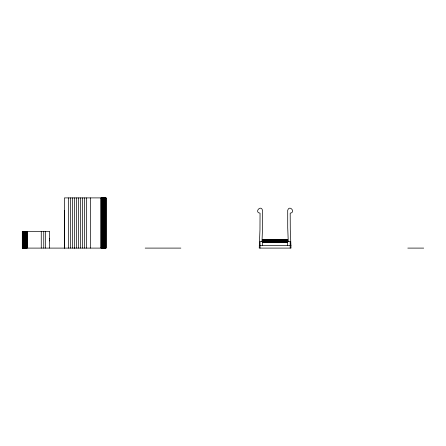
<?xml version="1.0" encoding="UTF-8"?>
<svg xmlns="http://www.w3.org/2000/svg" width="446" height="446" viewBox="0 0 446 446"><rect width="100%" height="100%" fill="white"/><g stroke="black" fill="none" stroke-linecap="round" stroke-linejoin="round"><path stroke-width="0.67" d="M49.634 240.361L49.634 240.929M49.634 239.106L49.634 238.538M261.992 241.637L262.521 227.772L262.538 210.272C260.826 204.424 254.014 212.402 260.057 213.182L259.968 229.757L259.226 248.099L291.021 248.099L290.279 229.757L290.19 213.182C296.233 212.402 289.421 204.424 287.709 210.272L287.726 227.772L288.255 241.637M106.036 197.901L64.43 197.901L64.43 248.099M262.571 239.786L287.676 239.82M262.571 239.859L287.676 239.898M262.571 239.954L287.676 240.009M262.571 240.071L287.676 240.071M262.571 240.138L287.676 240.216M262.571 240.294L287.676 240.294M262.571 240.377L287.676 240.377M262.571 240.466L287.676 240.466M262.571 240.567L287.676 240.567M262.571 240.662L287.676 240.662M262.571 240.768L287.676 240.768M262.571 240.879L287.676 240.879M262.571 240.991L287.676 240.991M262.571 241.102L287.676 241.102M262.571 241.225L287.676 241.225M262.571 241.47L287.676 241.47M262.571 241.593L287.676 241.593M262.571 241.721L287.676 241.721M262.571 241.849L287.676 241.849M262.571 241.983L287.676 241.983M262.571 242.111L287.676 242.111M259.226 245.59L291.021 245.59M145.19 248.099L180.859 248.099M407.8 248.099L423.7 248.099M74.437 247.708L74.471 248.099M290.184 248.099L290.184 241.409L260.063 241.409L260.063 248.099M287.676 245.59L287.676 239.736L262.571 239.747L262.571 245.59M105.964 248.099L105.964 197.901L106.048 248.099L22.306 248.099L22.311 231.368L49.634 231.368L49.634 248.099M105.88 197.901L105.83 248.099M105.774 197.901L105.713 248.099M105.646 197.901L105.646 248.099M105.568 197.901L105.568 248.099M105.49 197.901L105.49 248.099M105.407 197.901L105.407 248.099M105.312 197.901L105.312 248.099M105.217 197.901L105.217 248.099M105.117 197.901L105.117 248.099M105.011 197.901L105.011 248.099M104.905 197.901L104.905 248.099M104.793 197.901L104.793 248.099M104.676 197.901L104.676 248.099M104.559 197.901L104.559 248.099M104.436 197.901L104.436 248.099M104.314 197.901L104.314 248.099M104.186 197.901L104.186 248.099M104.057 197.901L104.057 248.099M103.929 197.901L103.929 248.099M103.795 197.901L103.795 248.099M103.667 197.901L103.667 248.099M103.533 197.901L103.533 248.099M103.405 197.901L103.405 248.099M103.271 197.901L103.271 248.099M103.143 197.901L103.143 248.099M103.015 197.901L103.015 248.099M102.887 197.901L102.887 248.099M102.758 197.901L102.758 248.099M102.636 197.901L102.636 248.099M102.513 197.901L102.513 248.099M102.396 197.901L102.396 248.099M102.279 197.901L102.279 248.099M102.167 197.901L102.167 248.099M102.056 197.901L102.056 248.099M101.956 197.901L101.956 248.099M101.855 197.901L101.855 248.099M101.755 197.901L101.755 248.099M101.666 197.901L101.666 248.099M101.582 197.901L101.582 248.099M101.504 197.901L101.504 248.099M101.426 248.099L101.359 197.901L101.298 248.099M101.186 197.901L101.236 248.099M101.142 197.901L101.108 248.099M101.036 197.901L101.052 248.099M90.393 197.901L90.393 248.099M86.429 197.901L86.429 248.099M84.45 197.901L84.45 248.099M82.465 197.901L82.465 248.099M80.486 197.901L80.486 248.099M78.507 197.901L78.507 248.099M76.528 197.901L76.528 248.099M74.549 197.901L74.549 248.099M72.57 197.901L72.57 248.099M70.591 197.901L70.591 248.099M68.612 197.901L68.612 248.099M64.335 210.417L64.335 248.099M45.425 231.368L45.425 248.099M43.753 231.368L43.753 248.099M41.261 231.368L41.261 248.099M27.005 231.368L27.028 248.099M26.938 231.368L26.938 248.099M26.866 231.368L26.866 248.099M26.788 231.368L26.788 248.099M26.704 231.368L26.704 248.099M26.615 231.368L26.615 248.099M26.52 231.368L26.52 248.099M26.425 231.368L26.425 248.099M26.32 231.368L26.32 248.099M26.214 231.368L26.214 248.099M26.102 231.368L26.102 248.099M25.991 231.368L25.991 248.099M25.874 231.368L25.874 248.099M25.751 231.368L25.751 248.099M25.628 231.368L25.628 248.099M25.5 231.368L25.5 248.099M25.377 231.368L25.377 248.099M25.249 231.368L25.249 248.099M25.115 231.368L25.115 248.099M24.987 231.368L24.987 248.099M24.853 231.368L24.853 248.099M24.725 231.368L24.725 248.099M24.591 231.368L24.591 248.099M24.463 231.368L24.463 248.099M24.329 231.368L24.329 248.099M24.201 231.368L24.201 248.099M24.078 231.368L24.078 248.099M23.95 231.368L23.95 248.099M23.828 231.368L23.828 248.099M23.71 231.368L23.71 248.099M23.593 231.368L23.593 248.099M23.482 231.368L23.482 248.099M23.37 231.368L23.37 248.099M23.264 231.368L23.264 248.099M23.164 231.368L23.164 248.099M23.064 231.368L23.064 248.099M22.975 231.368L22.975 248.099M22.885 231.368L22.885 248.099M22.807 231.368L22.807 248.099M22.729 231.368L22.657 248.099M22.595 231.368L22.595 248.099M22.501 231.368L22.484 248.099M22.434 231.368L22.361 248.099"/></g></svg>
